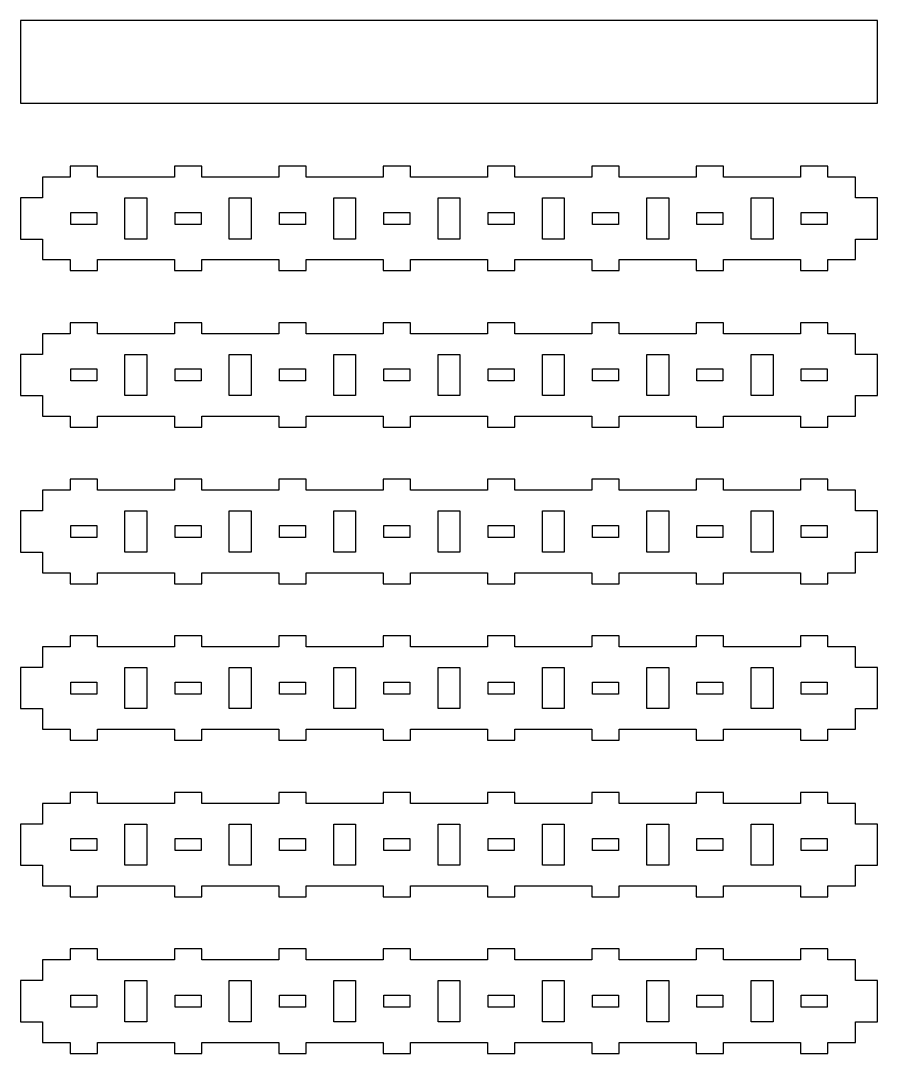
# Model space of a CAD drawing. Header units: metres. Extents: x -160 to 479, y -39 to 642.
# Drawn here: x 167 to 479, y -19 to 357 of the extents above; entities that cross this region are included whole.
import ezdxf

# ---------------------------------------------------------------- set-up
doc = ezdxf.new("R2010")
doc.units = ezdxf.units.M

msp = doc.modelspace()

# ---------------------------------------------------------------- linework, layer by layer
for p, q in [((479, 357), (167, 357)), ((167, 357), (167, 327)), ((479, 327), (479, 357)), ((167, 327), (479, 327)), ((195, 304), (185, 304)), ((185, 304), (185, 300)), ((195, 300), (195, 304)), ((233, 304), (223, 304)), ((223, 304), (223, 300)), ((233, 300), (233, 304)), ((271, 304), (261, 304)), ((261, 304), (261, 300)), ((271, 300), (271, 304)), ((309, 304), (299, 304)), ((299, 304), (299, 300)), ((309, 300), (309, 304)), ((347, 304), (337, 304)), ((337, 304), (337, 300)), ((347, 300), (347, 304)), ((385, 304), (375, 304)), ((375, 304), (375, 300)), ((385, 300), (385, 304)), ((423, 304), (413, 304)), ((413, 304), (413, 300)), ((423, 300), (423, 304)), ((461, 304), (451, 304)), ((451, 304), (451, 300)), ((461, 300), (461, 304)), ((185, 300), (175, 300)), ((175, 300), (175, 292.5)), ((223, 300), (195, 300)), ((261, 300), (233, 300)), ((299, 300), (271, 300)), ((337, 300), (309, 300)), ((375, 300), (347, 300)), ((413, 300), (385, 300)), ((451, 300), (423, 300)), ((471, 300), (461, 300)), ((471, 292.5), (471, 300)), ((175, 292.5), (167, 292.5)), ((167, 292.5), (167, 277.5)), ((205, 277.5), (205, 292.5)), ((205, 292.5), (213, 292.5)), ((213, 292.5), (213, 277.5)), ((243, 277.5), (243, 292.5)), ((243, 292.5), (251, 292.5)), ((251, 292.5), (251, 277.5)), ((281, 277.5), (281, 292.5)), ((281, 292.5), (289, 292.5)), ((289, 292.5), (289, 277.5)), ((319, 277.5), (319, 292.5)), ((319, 292.5), (327, 292.5)), ((327, 292.5), (327, 277.5)), ((357, 277.5), (357, 292.5)), ((357, 292.5), (365, 292.5)), ((365, 292.5), (365, 277.5)), ((395, 277.5), (395, 292.5)), ((395, 292.5), (403, 292.5)), ((403, 292.5), (403, 277.5)), ((433, 277.5), (433, 292.5)), ((433, 292.5), (441, 292.5)), ((441, 292.5), (441, 277.5)), ((479, 292.5), (471, 292.5)), ((479, 277.5), (479, 292.5)), ((185.25, 282.8), (185.25, 287.2)), ((185.25, 287.2), (194.75, 287.2)), ((194.75, 287.2), (194.75, 282.8)), ((223.25, 282.8), (223.25, 287.2)), ((223.25, 287.2), (232.75, 287.2)), ((232.75, 287.2), (232.75, 282.8)), ((261.25, 282.8), (261.25, 287.2)), ((261.25, 287.2), (270.75, 287.2)), ((270.75, 287.2), (270.75, 282.8)), ((299.25, 282.8), (299.25, 287.2)), ((299.25, 287.2), (308.75, 287.2)), ((308.75, 287.2), (308.75, 282.8)), ((337.25, 282.8), (337.25, 287.2)), ((337.25, 287.2), (346.75, 287.2)), ((346.75, 287.2), (346.75, 282.8)), ((375.25, 282.8), (375.25, 287.2)), ((375.25, 287.2), (384.75, 287.2)), ((384.75, 287.2), (384.75, 282.8)), ((413.25, 282.8), (413.25, 287.2)), ((413.25, 287.2), (422.75, 287.2)), ((422.75, 287.2), (422.75, 282.8)), ((451.25, 282.8), (451.25, 287.2)), ((451.25, 287.2), (460.75, 287.2)), ((460.75, 287.2), (460.75, 282.8)), ((194.75, 282.8), (185.25, 282.8)), ((232.75, 282.8), (223.25, 282.8)), ((270.75, 282.8), (261.25, 282.8)), ((308.75, 282.8), (299.25, 282.8)), ((346.75, 282.8), (337.25, 282.8)), ((384.75, 282.8), (375.25, 282.8)), ((422.75, 282.8), (413.25, 282.8)), ((460.75, 282.8), (451.25, 282.8)), ((167, 277.5), (175, 277.5)), ((175, 277.5), (175, 270)), ((213, 277.5), (205, 277.5)), ((251, 277.5), (243, 277.5)), ((289, 277.5), (281, 277.5)), ((327, 277.5), (319, 277.5)), ((365, 277.5), (357, 277.5)), ((403, 277.5), (395, 277.5)), ((441, 277.5), (433, 277.5)), ((471, 270), (471, 277.5)), ((471, 277.5), (479, 277.5)), ((175, 270), (185, 270)), ((185, 270), (185, 266)), ((195, 270), (223, 270)), ((195, 266), (195, 270)), ((223, 270), (223, 266)), ((233, 266), (233, 270)), ((233, 270), (261, 270)), ((261, 270), (261, 266)), ((271, 266), (271, 270)), ((271, 270), (299, 270)), ((299, 270), (299, 266)), ((309, 266), (309, 270)), ((309, 270), (337, 270)), ((337, 270), (337, 266)), ((347, 266), (347, 270)), ((347, 270), (375, 270)), ((375, 270), (375, 266)), ((385, 266), (385, 270)), ((385, 270), (413, 270)), ((413, 270), (413, 266)), ((423, 266), (423, 270)), ((423, 270), (451, 270)), ((451, 270), (451, 266)), ((461, 266), (461, 270)), ((461, 270), (471, 270)), ((185, 266), (195, 266)), ((223, 266), (233, 266)), ((261, 266), (271, 266)), ((299, 266), (309, 266)), ((337, 266), (347, 266)), ((375, 266), (385, 266)), ((413, 266), (423, 266)), ((451, 266), (461, 266)), ((195, 247), (185, 247)), ((185, 247), (185, 243)), ((195, 243), (195, 247)), ((233, 247), (223, 247)), ((223, 247), (223, 243)), ((233, 243), (233, 247)), ((271, 247), (261, 247)), ((261, 247), (261, 243)), ((271, 243), (271, 247)), ((309, 247), (299, 247)), ((299, 247), (299, 243)), ((309, 243), (309, 247)), ((347, 247), (337, 247)), ((337, 247), (337, 243)), ((347, 243), (347, 247)), ((385, 247), (375, 247)), ((375, 247), (375, 243)), ((385, 243), (385, 247)), ((423, 247), (413, 247)), ((413, 247), (413, 243)), ((423, 243), (423, 247)), ((461, 247), (451, 247)), ((451, 247), (451, 243)), ((461, 243), (461, 247)), ((185, 243), (175, 243)), ((175, 243), (175, 235.5)), ((223, 243), (195, 243)), ((261, 243), (233, 243)), ((299, 243), (271, 243)), ((337, 243), (309, 243)), ((375, 243), (347, 243)), ((413, 243), (385, 243)), ((451, 243), (423, 243)), ((471, 243), (461, 243)), ((471, 235.5), (471, 243)), ((175, 235.5), (167, 235.5)), ((167, 235.5), (167, 220.5)), ((205, 220.5), (205, 235.5)), ((205, 235.5), (213, 235.5)), ((213, 235.5), (213, 220.5)), ((243, 220.5), (243, 235.5)), ((243, 235.5), (251, 235.5)), ((251, 235.5), (251, 220.5)), ((281, 220.5), (281, 235.5)), ((281, 235.5), (289, 235.5)), ((289, 235.5), (289, 220.5)), ((319, 220.5), (319, 235.5)), ((319, 235.5), (327, 235.5)), ((327, 235.5), (327, 220.5)), ((357, 220.5), (357, 235.5)), ((357, 235.5), (365, 235.5)), ((365, 235.5), (365, 220.5)), ((395, 220.5), (395, 235.5)), ((395, 235.5), (403, 235.5)), ((403, 235.5), (403, 220.5)), ((433, 220.5), (433, 235.5)), ((433, 235.5), (441, 235.5)), ((441, 235.5), (441, 220.5)), ((479, 235.5), (471, 235.5)), ((479, 220.5), (479, 235.5)), ((185.25, 225.8), (185.25, 230.2)), ((185.25, 230.2), (194.75, 230.2)), ((194.75, 230.2), (194.75, 225.8)), ((223.25, 225.8), (223.25, 230.2)), ((223.25, 230.2), (232.75, 230.2)), ((232.75, 230.2), (232.75, 225.8)), ((261.25, 225.8), (261.25, 230.2)), ((261.25, 230.2), (270.75, 230.2)), ((270.75, 230.2), (270.75, 225.8)), ((299.25, 225.8), (299.25, 230.2)), ((299.25, 230.2), (308.75, 230.2)), ((308.75, 230.2), (308.75, 225.8)), ((337.25, 225.8), (337.25, 230.2)), ((337.25, 230.2), (346.75, 230.2)), ((346.75, 230.2), (346.75, 225.8)), ((375.25, 225.8), (375.25, 230.2)), ((375.25, 230.2), (384.75, 230.2)), ((384.75, 230.2), (384.75, 225.8)), ((413.25, 225.8), (413.25, 230.2)), ((413.25, 230.2), (422.75, 230.2)), ((422.75, 230.2), (422.75, 225.8)), ((451.25, 225.8), (451.25, 230.2)), ((451.25, 230.2), (460.75, 230.2)), ((460.75, 230.2), (460.75, 225.8)), ((194.75, 225.8), (185.25, 225.8)), ((232.75, 225.8), (223.25, 225.8)), ((270.75, 225.8), (261.25, 225.8)), ((308.75, 225.8), (299.25, 225.8)), ((346.75, 225.8), (337.25, 225.8)), ((384.75, 225.8), (375.25, 225.8)), ((422.75, 225.8), (413.25, 225.8)), ((460.75, 225.8), (451.25, 225.8)), ((167, 220.5), (175, 220.5)), ((175, 220.5), (175, 213)), ((213, 220.5), (205, 220.5)), ((251, 220.5), (243, 220.5)), ((289, 220.5), (281, 220.5)), ((327, 220.5), (319, 220.5)), ((365, 220.5), (357, 220.5)), ((403, 220.5), (395, 220.5)), ((441, 220.5), (433, 220.5)), ((471, 213), (471, 220.5)), ((471, 220.5), (479, 220.5)), ((175, 213), (185, 213)), ((185, 213), (185, 209)), ((195, 213), (223, 213)), ((195, 209), (195, 213)), ((223, 213), (223, 209)), ((233, 209), (233, 213)), ((233, 213), (261, 213)), ((261, 213), (261, 209)), ((271, 209), (271, 213)), ((271, 213), (299, 213)), ((299, 213), (299, 209)), ((309, 209), (309, 213)), ((309, 213), (337, 213)), ((337, 213), (337, 209)), ((347, 209), (347, 213)), ((347, 213), (375, 213)), ((375, 213), (375, 209)), ((385, 209), (385, 213)), ((385, 213), (413, 213)), ((413, 213), (413, 209)), ((423, 209), (423, 213)), ((423, 213), (451, 213)), ((451, 213), (451, 209)), ((461, 209), (461, 213)), ((461, 213), (471, 213)), ((185, 209), (195, 209)), ((223, 209), (233, 209)), ((261, 209), (271, 209)), ((299, 209), (309, 209)), ((337, 209), (347, 209)), ((375, 209), (385, 209)), ((413, 209), (423, 209)), ((451, 209), (461, 209)), ((195, 190), (185, 190)), ((185, 190), (185, 186)), ((195, 186), (195, 190)), ((233, 190), (223, 190)), ((223, 190), (223, 186)), ((233, 186), (233, 190)), ((271, 190), (261, 190)), ((261, 190), (261, 186)), ((271, 186), (271, 190)), ((309, 190), (299, 190)), ((299, 190), (299, 186)), ((309, 186), (309, 190)), ((347, 190), (337, 190)), ((337, 190), (337, 186)), ((347, 186), (347, 190)), ((385, 190), (375, 190)), ((375, 190), (375, 186)), ((385, 186), (385, 190)), ((423, 190), (413, 190)), ((413, 190), (413, 186)), ((423, 186), (423, 190)), ((461, 190), (451, 190)), ((451, 190), (451, 186)), ((461, 186), (461, 190)), ((185, 186), (175, 186)), ((175, 186), (175, 178.5)), ((223, 186), (195, 186)), ((261, 186), (233, 186)), ((299, 186), (271, 186)), ((337, 186), (309, 186)), ((375, 186), (347, 186)), ((413, 186), (385, 186)), ((451, 186), (423, 186)), ((471, 186), (461, 186)), ((471, 178.5), (471, 186)), ((175, 178.5), (167, 178.5)), ((167, 178.5), (167, 163.5)), ((205, 163.5), (205, 178.5)), ((205, 178.5), (213, 178.5)), ((213, 178.5), (213, 163.5)), ((243, 163.5), (243, 178.5)), ((243, 178.5), (251, 178.5)), ((251, 178.5), (251, 163.5)), ((281, 163.5), (281, 178.5)), ((281, 178.5), (289, 178.5)), ((289, 178.5), (289, 163.5)), ((319, 163.5), (319, 178.5)), ((319, 178.5), (327, 178.5)), ((327, 178.5), (327, 163.5)), ((357, 163.5), (357, 178.5)), ((357, 178.5), (365, 178.5)), ((365, 178.5), (365, 163.5)), ((395, 163.5), (395, 178.5)), ((395, 178.5), (403, 178.5)), ((403, 178.5), (403, 163.5)), ((433, 163.5), (433, 178.5)), ((433, 178.5), (441, 178.5)), ((441, 178.5), (441, 163.5)), ((479, 178.5), (471, 178.5)), ((479, 163.5), (479, 178.5)), ((185.25, 168.8), (185.25, 173.2)), ((185.25, 173.2), (194.75, 173.2)), ((194.75, 173.2), (194.75, 168.8)), ((223.25, 168.8), (223.25, 173.2)), ((223.25, 173.2), (232.75, 173.2)), ((232.75, 173.2), (232.75, 168.8)), ((261.25, 168.8), (261.25, 173.2)), ((261.25, 173.2), (270.75, 173.2)), ((270.75, 173.2), (270.75, 168.8)), ((299.25, 168.8), (299.25, 173.2)), ((299.25, 173.2), (308.75, 173.2)), ((308.75, 173.2), (308.75, 168.8)), ((337.25, 168.8), (337.25, 173.2)), ((337.25, 173.2), (346.75, 173.2)), ((346.75, 173.2), (346.75, 168.8)), ((375.25, 168.8), (375.25, 173.2)), ((375.25, 173.2), (384.75, 173.2)), ((384.75, 173.2), (384.75, 168.8)), ((413.25, 168.8), (413.25, 173.2)), ((413.25, 173.2), (422.75, 173.2)), ((422.75, 173.2), (422.75, 168.8)), ((451.25, 168.8), (451.25, 173.2)), ((451.25, 173.2), (460.75, 173.2)), ((460.75, 173.2), (460.75, 168.8)), ((194.75, 168.8), (185.25, 168.8)), ((232.75, 168.8), (223.25, 168.8)), ((270.75, 168.8), (261.25, 168.8)), ((308.75, 168.8), (299.25, 168.8)), ((346.75, 168.8), (337.25, 168.8)), ((384.75, 168.8), (375.25, 168.8)), ((422.75, 168.8), (413.25, 168.8)), ((460.75, 168.8), (451.25, 168.8)), ((167, 163.5), (175, 163.5)), ((175, 163.5), (175, 156)), ((213, 163.5), (205, 163.5)), ((251, 163.5), (243, 163.5)), ((289, 163.5), (281, 163.5)), ((327, 163.5), (319, 163.5)), ((365, 163.5), (357, 163.5)), ((403, 163.5), (395, 163.5)), ((441, 163.5), (433, 163.5)), ((471, 156), (471, 163.5)), ((471, 163.5), (479, 163.5)), ((175, 156), (185, 156)), ((185, 156), (185, 152)), ((195, 156), (223, 156)), ((195, 152), (195, 156)), ((223, 156), (223, 152)), ((233, 152), (233, 156)), ((233, 156), (261, 156)), ((261, 156), (261, 152)), ((271, 152), (271, 156)), ((271, 156), (299, 156)), ((299, 156), (299, 152)), ((309, 152), (309, 156)), ((309, 156), (337, 156)), ((337, 156), (337, 152)), ((347, 152), (347, 156)), ((347, 156), (375, 156)), ((375, 156), (375, 152)), ((385, 152), (385, 156)), ((385, 156), (413, 156)), ((413, 156), (413, 152)), ((423, 152), (423, 156)), ((423, 156), (451, 156)), ((451, 156), (451, 152)), ((461, 152), (461, 156)), ((461, 156), (471, 156)), ((185, 152), (195, 152)), ((223, 152), (233, 152)), ((261, 152), (271, 152)), ((299, 152), (309, 152)), ((337, 152), (347, 152)), ((375, 152), (385, 152)), ((413, 152), (423, 152)), ((451, 152), (461, 152)), ((195, 133), (185, 133)), ((185, 133), (185, 129)), ((195, 129), (195, 133)), ((233, 133), (223, 133)), ((223, 133), (223, 129)), ((233, 129), (233, 133)), ((271, 133), (261, 133)), ((261, 133), (261, 129)), ((271, 129), (271, 133)), ((309, 133), (299, 133)), ((299, 133), (299, 129)), ((309, 129), (309, 133)), ((347, 133), (337, 133)), ((337, 133), (337, 129)), ((347, 129), (347, 133)), ((385, 133), (375, 133)), ((375, 133), (375, 129)), ((385, 129), (385, 133)), ((423, 133), (413, 133)), ((413, 133), (413, 129)), ((423, 129), (423, 133)), ((461, 133), (451, 133)), ((451, 133), (451, 129)), ((461, 129), (461, 133)), ((185, 129), (175, 129)), ((175, 129), (175, 121.5)), ((223, 129), (195, 129)), ((261, 129), (233, 129)), ((299, 129), (271, 129)), ((337, 129), (309, 129)), ((375, 129), (347, 129)), ((413, 129), (385, 129)), ((451, 129), (423, 129)), ((471, 129), (461, 129)), ((471, 121.5), (471, 129)), ((175, 121.5), (167, 121.5)), ((167, 121.5), (167, 106.5)), ((205, 106.5), (205, 121.5)), ((205, 121.5), (213, 121.5)), ((213, 121.5), (213, 106.5)), ((243, 106.5), (243, 121.5)), ((243, 121.5), (251, 121.5)), ((251, 121.5), (251, 106.5)), ((281, 106.5), (281, 121.5)), ((281, 121.5), (289, 121.5)), ((289, 121.5), (289, 106.5)), ((319, 106.5), (319, 121.5)), ((319, 121.5), (327, 121.5)), ((327, 121.5), (327, 106.5)), ((357, 106.5), (357, 121.5)), ((357, 121.5), (365, 121.5)), ((365, 121.5), (365, 106.5)), ((395, 106.5), (395, 121.5)), ((395, 121.5), (403, 121.5)), ((403, 121.5), (403, 106.5)), ((433, 106.5), (433, 121.5)), ((433, 121.5), (441, 121.5)), ((441, 121.5), (441, 106.5)), ((479, 121.5), (471, 121.5)), ((479, 106.5), (479, 121.5)), ((185.25, 111.8), (185.25, 116.2)), ((185.25, 116.2), (194.75, 116.2)), ((194.75, 116.2), (194.75, 111.8)), ((223.25, 111.8), (223.25, 116.2)), ((223.25, 116.2), (232.75, 116.2)), ((232.75, 116.2), (232.75, 111.8)), ((261.25, 111.8), (261.25, 116.2)), ((261.25, 116.2), (270.75, 116.2)), ((270.75, 116.2), (270.75, 111.8)), ((299.25, 111.8), (299.25, 116.2)), ((299.25, 116.2), (308.75, 116.2)), ((308.75, 116.2), (308.75, 111.8)), ((337.25, 111.8), (337.25, 116.2)), ((337.25, 116.2), (346.75, 116.2)), ((346.75, 116.2), (346.75, 111.8)), ((375.25, 111.8), (375.25, 116.2)), ((375.25, 116.2), (384.75, 116.2)), ((384.75, 116.2), (384.75, 111.8)), ((413.25, 111.8), (413.25, 116.2)), ((413.25, 116.2), (422.75, 116.2)), ((422.75, 116.2), (422.75, 111.8)), ((451.25, 111.8), (451.25, 116.2)), ((451.25, 116.2), (460.75, 116.2)), ((460.75, 116.2), (460.75, 111.8)), ((194.75, 111.8), (185.25, 111.8)), ((232.75, 111.8), (223.25, 111.8)), ((270.75, 111.8), (261.25, 111.8)), ((308.75, 111.8), (299.25, 111.8)), ((346.75, 111.8), (337.25, 111.8)), ((384.75, 111.8), (375.25, 111.8)), ((422.75, 111.8), (413.25, 111.8)), ((460.75, 111.8), (451.25, 111.8)), ((167, 106.5), (175, 106.5)), ((175, 106.5), (175, 99)), ((213, 106.5), (205, 106.5)), ((251, 106.5), (243, 106.5)), ((289, 106.5), (281, 106.5)), ((327, 106.5), (319, 106.5)), ((365, 106.5), (357, 106.5)), ((403, 106.5), (395, 106.5)), ((441, 106.5), (433, 106.5)), ((471, 99), (471, 106.5)), ((471, 106.5), (479, 106.5)), ((175, 99), (185, 99)), ((185, 99), (185, 95)), ((195, 99), (223, 99)), ((195, 95), (195, 99)), ((223, 99), (223, 95)), ((233, 95), (233, 99)), ((233, 99), (261, 99)), ((261, 99), (261, 95)), ((271, 95), (271, 99)), ((271, 99), (299, 99)), ((299, 99), (299, 95)), ((309, 95), (309, 99)), ((309, 99), (337, 99)), ((337, 99), (337, 95)), ((347, 95), (347, 99)), ((347, 99), (375, 99)), ((375, 99), (375, 95)), ((385, 95), (385, 99)), ((385, 99), (413, 99)), ((413, 99), (413, 95)), ((423, 95), (423, 99)), ((423, 99), (451, 99)), ((451, 99), (451, 95)), ((461, 95), (461, 99)), ((461, 99), (471, 99)), ((185, 95), (195, 95)), ((223, 95), (233, 95)), ((261, 95), (271, 95)), ((299, 95), (309, 95)), ((337, 95), (347, 95)), ((375, 95), (385, 95)), ((413, 95), (423, 95)), ((451, 95), (461, 95)), ((195, 76), (185, 76)), ((185, 76), (185, 72)), ((195, 72), (195, 76)), ((233, 76), (223, 76)), ((223, 76), (223, 72)), ((233, 72), (233, 76)), ((271, 76), (261, 76)), ((261, 76), (261, 72)), ((271, 72), (271, 76)), ((309, 76), (299, 76)), ((299, 76), (299, 72)), ((309, 72), (309, 76)), ((347, 76), (337, 76)), ((337, 76), (337, 72)), ((347, 72), (347, 76)), ((385, 76), (375, 76)), ((375, 76), (375, 72)), ((385, 72), (385, 76)), ((423, 76), (413, 76)), ((413, 76), (413, 72)), ((423, 72), (423, 76)), ((461, 76), (451, 76)), ((451, 76), (451, 72)), ((461, 72), (461, 76)), ((185, 72), (175, 72)), ((175, 72), (175, 64.5)), ((223, 72), (195, 72)), ((261, 72), (233, 72)), ((299, 72), (271, 72)), ((337, 72), (309, 72)), ((375, 72), (347, 72)), ((413, 72), (385, 72)), ((451, 72), (423, 72)), ((471, 72), (461, 72)), ((471, 64.5), (471, 72)), ((175, 64.5), (167, 64.5)), ((167, 64.5), (167, 49.5)), ((205, 49.5), (205, 64.5)), ((205, 64.5), (213, 64.5)), ((213, 64.5), (213, 49.5)), ((243, 49.5), (243, 64.5)), ((243, 64.5), (251, 64.5)), ((251, 64.5), (251, 49.5)), ((281, 49.5), (281, 64.5)), ((281, 64.5), (289, 64.5)), ((289, 64.5), (289, 49.5)), ((319, 49.5), (319, 64.5)), ((319, 64.5), (327, 64.5)), ((327, 64.5), (327, 49.5)), ((357, 49.5), (357, 64.5)), ((357, 64.5), (365, 64.5)), ((365, 64.5), (365, 49.5)), ((395, 49.5), (395, 64.5)), ((395, 64.5), (403, 64.5)), ((403, 64.5), (403, 49.5)), ((433, 49.5), (433, 64.5)), ((433, 64.5), (441, 64.5)), ((441, 64.5), (441, 49.5)), ((479, 64.5), (471, 64.5)), ((479, 49.5), (479, 64.5)), ((185.25, 54.8), (185.25, 59.2)), ((185.25, 59.2), (194.75, 59.2)), ((194.75, 59.2), (194.75, 54.8)), ((223.25, 54.8), (223.25, 59.2)), ((223.25, 59.2), (232.75, 59.2)), ((232.75, 59.2), (232.75, 54.8)), ((261.25, 54.8), (261.25, 59.2)), ((261.25, 59.2), (270.75, 59.2)), ((270.75, 59.2), (270.75, 54.8)), ((299.25, 54.8), (299.25, 59.2)), ((299.25, 59.2), (308.75, 59.2)), ((308.75, 59.2), (308.75, 54.8)), ((337.25, 54.8), (337.25, 59.2)), ((337.25, 59.2), (346.75, 59.2)), ((346.75, 59.2), (346.75, 54.8)), ((375.25, 54.8), (375.25, 59.2)), ((375.25, 59.2), (384.75, 59.2)), ((384.75, 59.2), (384.75, 54.8)), ((413.25, 54.8), (413.25, 59.2)), ((413.25, 59.2), (422.75, 59.2)), ((422.75, 59.2), (422.75, 54.8)), ((451.25, 54.8), (451.25, 59.2)), ((451.25, 59.2), (460.75, 59.2)), ((460.75, 59.2), (460.75, 54.8)), ((194.75, 54.8), (185.25, 54.8)), ((232.75, 54.8), (223.25, 54.8)), ((270.75, 54.8), (261.25, 54.8)), ((308.75, 54.8), (299.25, 54.8)), ((346.75, 54.8), (337.25, 54.8)), ((384.75, 54.8), (375.25, 54.8)), ((422.75, 54.8), (413.25, 54.8)), ((460.75, 54.8), (451.25, 54.8)), ((167, 49.5), (175, 49.5)), ((175, 49.5), (175, 42)), ((213, 49.5), (205, 49.5)), ((251, 49.5), (243, 49.5)), ((289, 49.5), (281, 49.5)), ((327, 49.5), (319, 49.5)), ((365, 49.5), (357, 49.5)), ((403, 49.5), (395, 49.5)), ((441, 49.5), (433, 49.5)), ((471, 42), (471, 49.5)), ((471, 49.5), (479, 49.5)), ((175, 42), (185, 42)), ((185, 42), (185, 38)), ((195, 42), (223, 42)), ((195, 38), (195, 42)), ((223, 42), (223, 38)), ((233, 38), (233, 42)), ((233, 42), (261, 42)), ((261, 42), (261, 38)), ((271, 38), (271, 42)), ((271, 42), (299, 42)), ((299, 42), (299, 38)), ((309, 38), (309, 42)), ((309, 42), (337, 42)), ((337, 42), (337, 38)), ((347, 38), (347, 42)), ((347, 42), (375, 42)), ((375, 42), (375, 38)), ((385, 38), (385, 42)), ((385, 42), (413, 42)), ((413, 42), (413, 38)), ((423, 38), (423, 42)), ((423, 42), (451, 42)), ((451, 42), (451, 38)), ((461, 38), (461, 42)), ((461, 42), (471, 42)), ((185, 38), (195, 38)), ((223, 38), (233, 38)), ((261, 38), (271, 38)), ((299, 38), (309, 38)), ((337, 38), (347, 38)), ((375, 38), (385, 38)), ((413, 38), (423, 38)), ((451, 38), (461, 38)), ((195, 19), (185, 19)), ((185, 19), (185, 15)), ((195, 15), (195, 19)), ((233, 19), (223, 19)), ((223, 19), (223, 15)), ((233, 15), (233, 19)), ((271, 19), (261, 19)), ((261, 19), (261, 15)), ((271, 15), (271, 19)), ((309, 19), (299, 19)), ((299, 19), (299, 15)), ((309, 15), (309, 19)), ((347, 19), (337, 19)), ((337, 19), (337, 15)), ((347, 15), (347, 19)), ((385, 19), (375, 19)), ((375, 19), (375, 15)), ((385, 15), (385, 19)), ((423, 19), (413, 19)), ((413, 19), (413, 15)), ((423, 15), (423, 19)), ((461, 19), (451, 19)), ((451, 19), (451, 15)), ((461, 15), (461, 19)), ((185, 15), (175, 15)), ((175, 15), (175, 7.5)), ((223, 15), (195, 15)), ((261, 15), (233, 15)), ((299, 15), (271, 15)), ((337, 15), (309, 15)), ((375, 15), (347, 15)), ((413, 15), (385, 15)), ((451, 15), (423, 15)), ((471, 15), (461, 15)), ((471, 7.5), (471, 15)), ((175, 7.5), (167, 7.5)), ((167, 7.5), (167, -7.5)), ((205, -7.5), (205, 7.5)), ((205, 7.5), (213, 7.5)), ((213, 7.5), (213, -7.5)), ((243, -7.5), (243, 7.5)), ((243, 7.5), (251, 7.5)), ((251, 7.5), (251, -7.5)), ((281, -7.5), (281, 7.5)), ((281, 7.5), (289, 7.5)), ((289, 7.5), (289, -7.5)), ((319, -7.5), (319, 7.5)), ((319, 7.5), (327, 7.5)), ((327, 7.5), (327, -7.5)), ((357, -7.5), (357, 7.5)), ((357, 7.5), (365, 7.5)), ((365, 7.5), (365, -7.5)), ((395, -7.5), (395, 7.5)), ((395, 7.5), (403, 7.5)), ((403, 7.5), (403, -7.5)), ((433, -7.5), (433, 7.5)), ((433, 7.5), (441, 7.5)), ((441, 7.5), (441, -7.5)), ((479, 7.5), (471, 7.5)), ((479, -7.5), (479, 7.5)), ((185.25, -2.2), (185.25, 2.2)), ((185.25, 2.2), (194.75, 2.2)), ((194.75, 2.2), (194.75, -2.2)), ((223.25, -2.2), (223.25, 2.2)), ((223.25, 2.2), (232.75, 2.2)), ((232.75, 2.2), (232.75, -2.2)), ((261.25, -2.2), (261.25, 2.2)), ((261.25, 2.2), (270.75, 2.2)), ((270.75, 2.2), (270.75, -2.2)), ((299.25, -2.2), (299.25, 2.2)), ((299.25, 2.2), (308.75, 2.2)), ((308.75, 2.2), (308.75, -2.2)), ((337.25, -2.2), (337.25, 2.2)), ((337.25, 2.2), (346.75, 2.2)), ((346.75, 2.2), (346.75, -2.2)), ((375.25, -2.2), (375.25, 2.2)), ((375.25, 2.2), (384.75, 2.2)), ((384.75, 2.2), (384.75, -2.2)), ((413.25, -2.2), (413.25, 2.2)), ((413.25, 2.2), (422.75, 2.2)), ((422.75, 2.2), (422.75, -2.2)), ((451.25, -2.2), (451.25, 2.2)), ((451.25, 2.2), (460.75, 2.2)), ((460.75, 2.2), (460.75, -2.2)), ((194.75, -2.2), (185.25, -2.2)), ((232.75, -2.2), (223.25, -2.2)), ((270.75, -2.2), (261.25, -2.2)), ((308.75, -2.2), (299.25, -2.2)), ((346.75, -2.2), (337.25, -2.2)), ((384.75, -2.2), (375.25, -2.2)), ((422.75, -2.2), (413.25, -2.2)), ((460.75, -2.2), (451.25, -2.2)), ((167, -7.5), (175, -7.5)), ((175, -7.5), (175, -15)), ((213, -7.5), (205, -7.5)), ((251, -7.5), (243, -7.5)), ((289, -7.5), (281, -7.5)), ((327, -7.5), (319, -7.5)), ((365, -7.5), (357, -7.5)), ((403, -7.5), (395, -7.5)), ((441, -7.5), (433, -7.5)), ((471, -15), (471, -7.5)), ((471, -7.5), (479, -7.5)), ((175, -15), (185, -15)), ((185, -15), (185, -19)), ((195, -15), (223, -15)), ((195, -19), (195, -15)), ((223, -15), (223, -19)), ((233, -19), (233, -15)), ((233, -15), (261, -15)), ((261, -15), (261, -19)), ((271, -19), (271, -15)), ((271, -15), (299, -15)), ((299, -15), (299, -19)), ((309, -19), (309, -15)), ((309, -15), (337, -15)), ((337, -15), (337, -19)), ((347, -19), (347, -15)), ((347, -15), (375, -15)), ((375, -15), (375, -19)), ((385, -19), (385, -15)), ((385, -15), (413, -15)), ((413, -15), (413, -19)), ((423, -19), (423, -15)), ((423, -15), (451, -15)), ((451, -15), (451, -19)), ((461, -19), (461, -15)), ((461, -15), (471, -15)), ((185, -19), (195, -19)), ((223, -19), (233, -19)), ((261, -19), (271, -19)), ((299, -19), (309, -19)), ((337, -19), (347, -19)), ((375, -19), (385, -19)), ((413, -19), (423, -19)), ((451, -19), (461, -19))]:
    msp.add_line(p, q)

doc.saveas('drawing.dxf')
